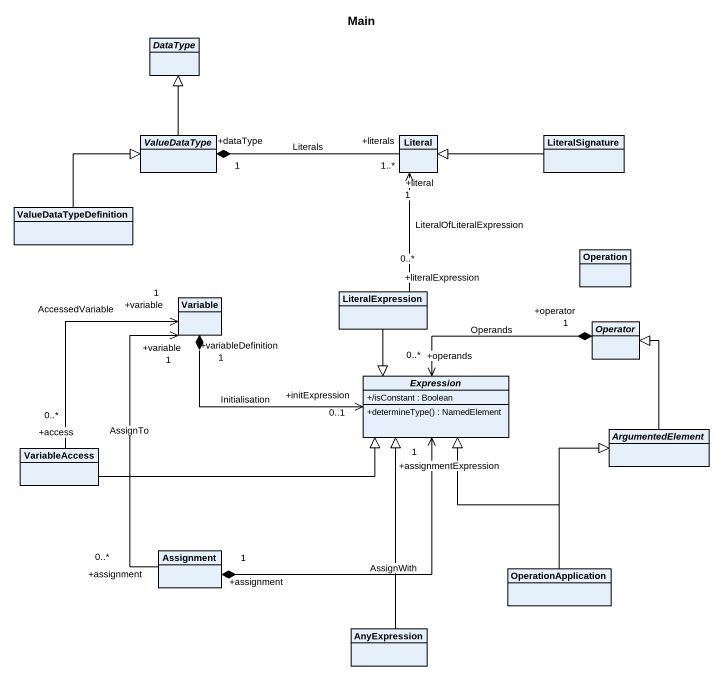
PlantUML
@startuml
title Main
hide circle
hide empty members
skinparam classAttributeIconSize 0
abstract class DataType
abstract class ValueDataType
class Literal
class LiteralSignature
class ValueDataTypeDefinition
class Operation
class Variable
class LiteralExpression
abstract class Operator
abstract class Expression {
  +/isConstant : Boolean
  +determineType() : NamedElement
}
class VariableAccess
abstract class ArgumentedElement
class Assignment
class OperationApplication
class AnyExpression
ValueDataType -up-|> DataType
ValueDataType "+dataType\n1" *-right- "+literals\n1..*" Literal : Literals
LiteralSignature -left-|> Literal
ValueDataTypeDefinition -up-|> ValueDataType
Variable "+variableDefinition\n1" *-right-> "+initExpression\n0..1" Expression : Initialisation
LiteralExpression "+literalExpression\n0..*" -up-> "+literal\n1" Literal : LiteralOfLiteralExpression
LiteralExpression --|> Expression
Operator "+operator\n1" *-left-> "+operands\n0..*" Expression : Operands
VariableAccess "+access\n0..*" -up-> "+variable\n1" Variable : AccessedVariable
VariableAccess -right-|> Expression
ArgumentedElement -up-|> Operator
Assignment "+assignment\n0..*" -up-> "+variable\n1" Variable : AssignTo
Assignment "+assignment\n1" *-up-> "+assignmentExpression\n1" Expression : AssignWith
OperationApplication -up-|> Expression
OperationApplication -up-|> ArgumentedElement
AnyExpression -up-|> Expression
@enduml
